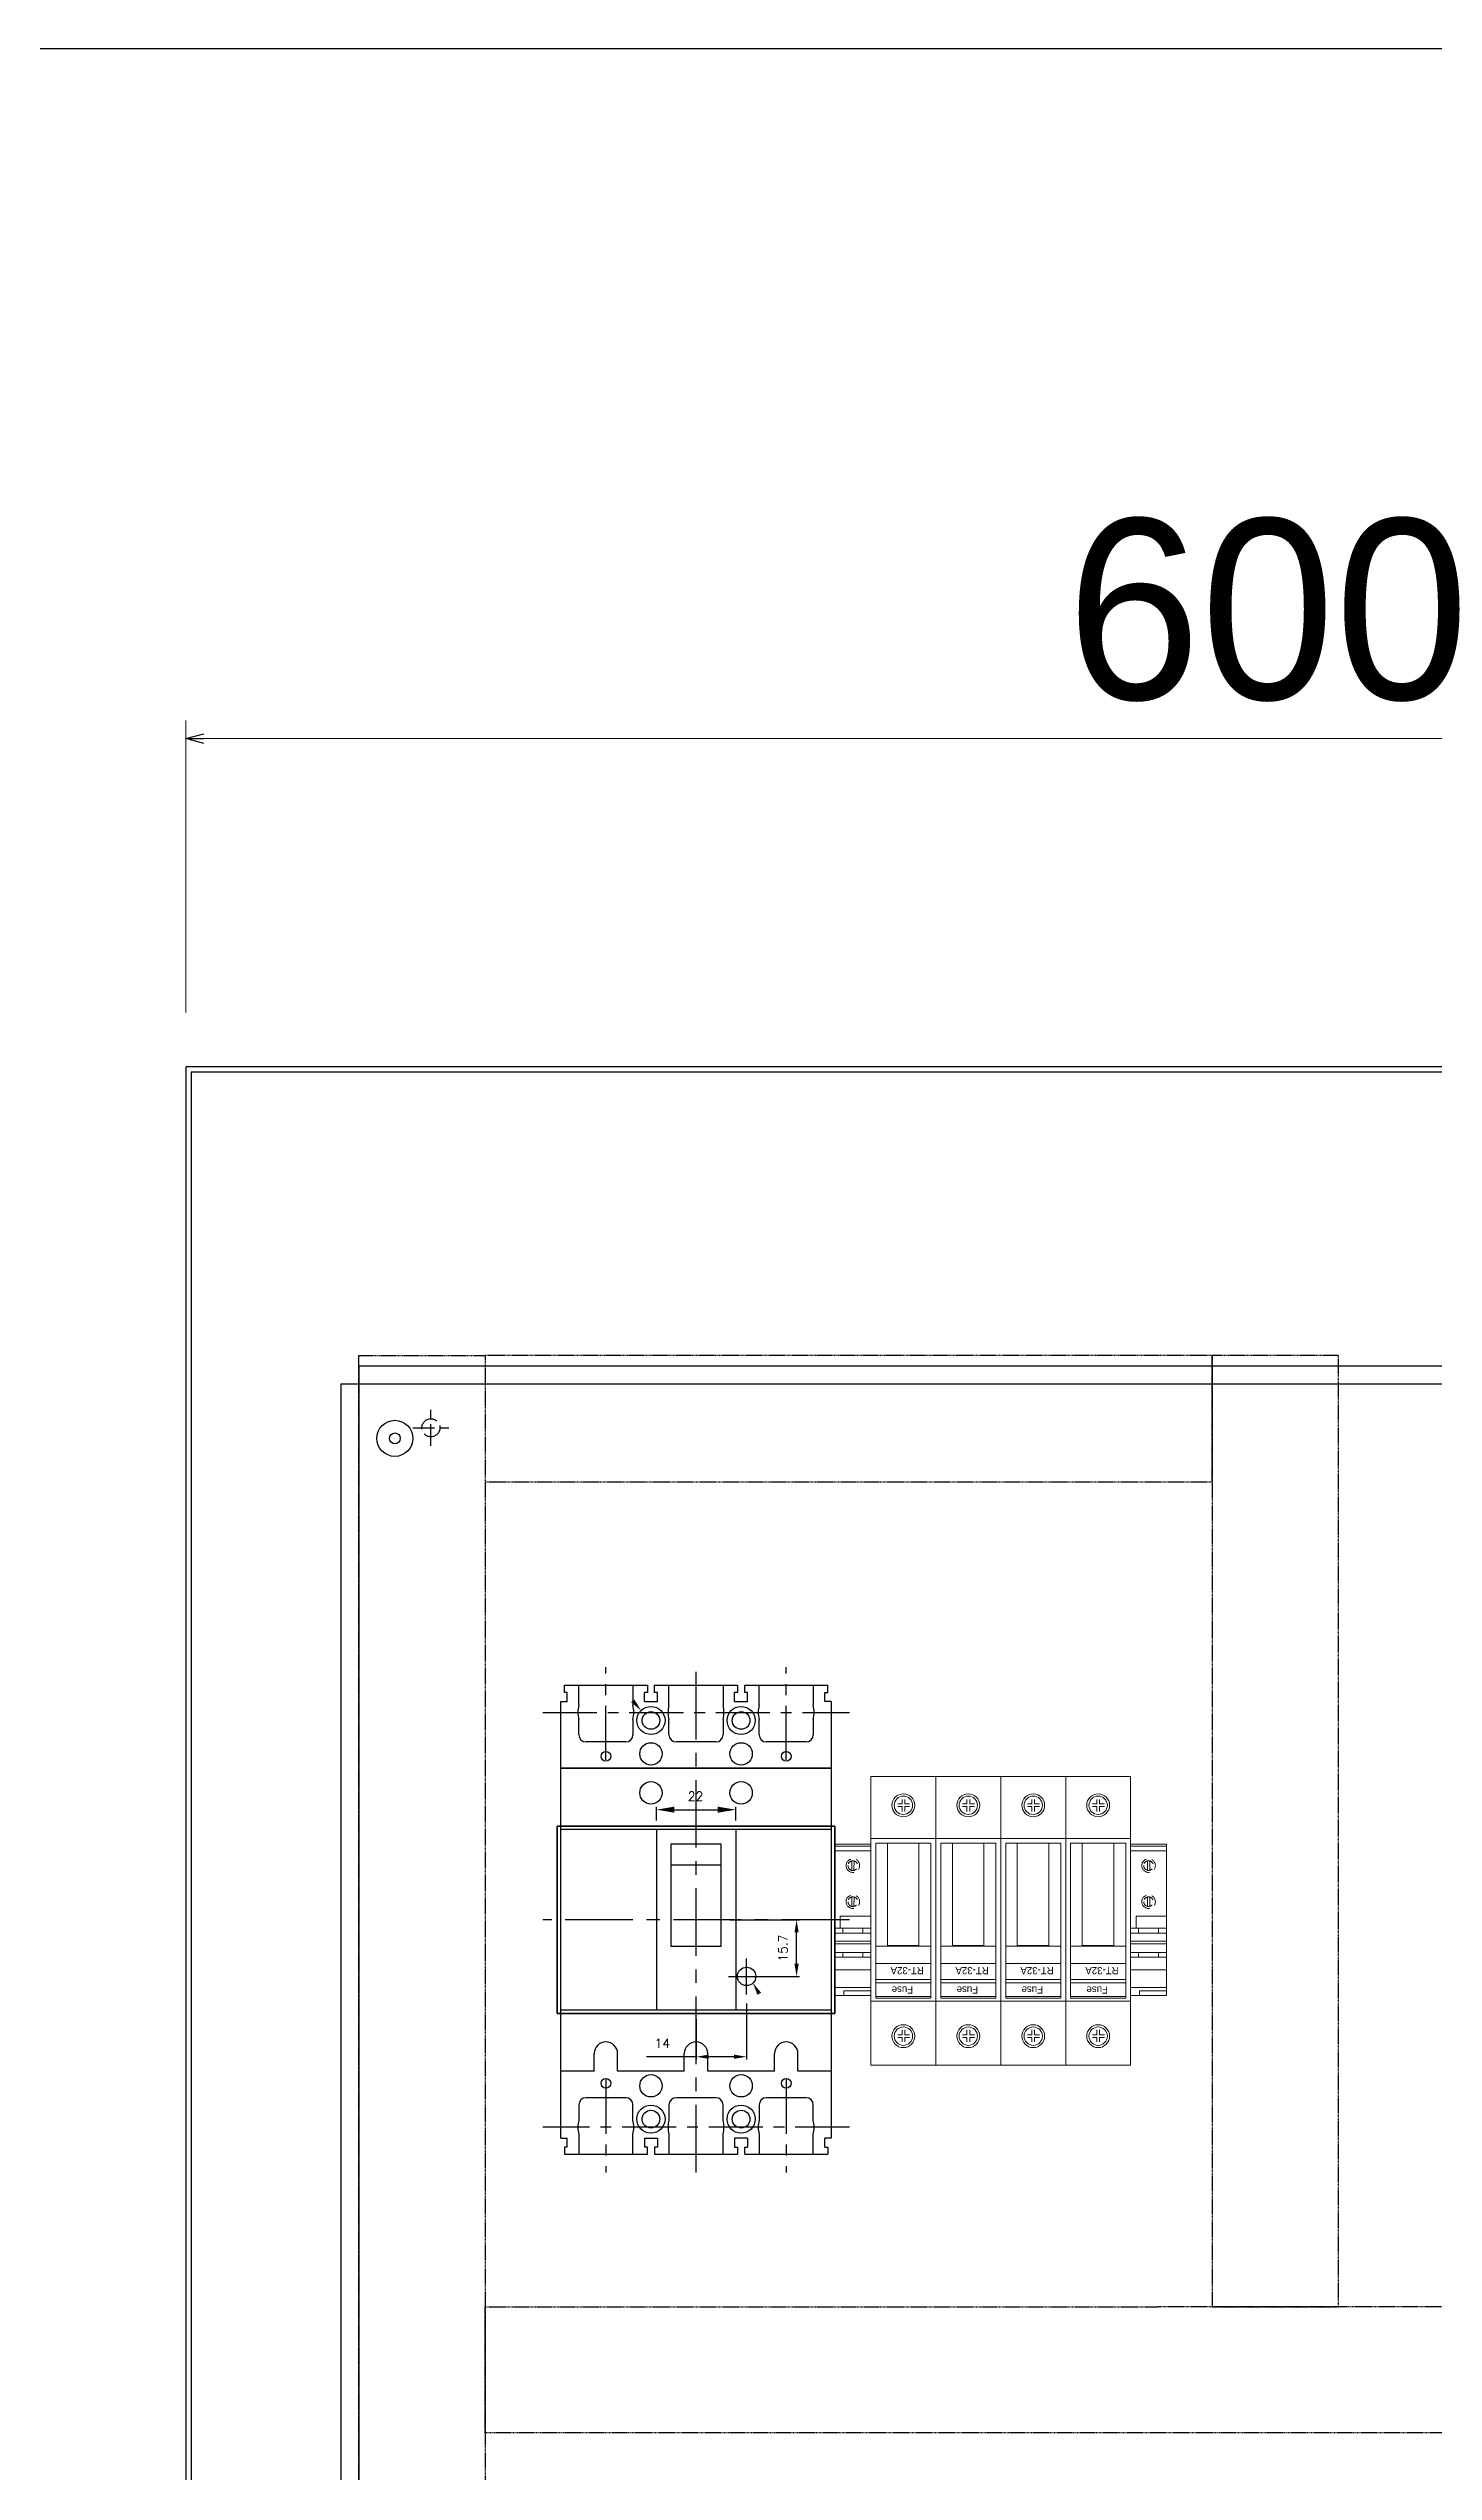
# Model space of a CAD drawing. Header units: millimetres. Extents: x 0 to 3804, y 0 to 2690.
# Drawn here: x 1878 to 2262, y 2018 to 2690 of the extents above; entities that cross this region are included whole.
import ezdxf

# ---------------------------------------------------------------- set-up
doc = ezdxf.new("R2010")
doc.units = ezdxf.units.MM
for name, pattern in [('ACAD_ISO02W100', [15, 12, -3]), ('CENTER', [2, 1.25, -0.25, 0.25, -0.25]), ('DASHED', [0.75, 0.5, -0.25]), ('HIDDEN2', [4.7625, 3.175, -1.5875])]:
    doc.linetypes.add(name, pattern=pattern)
for name, color, linetype in [('01', 7, 'HIDDEN2'), ('ce', 4, 'CENTER'), ('DI', 2, 'Continuous'), ('DIM', 253, 'Continuous'), ('E600_Gen', 4, 'Continuous'), ('MCCB', 3, 'Continuous'), ('THIET BI', 2, 'Continuous')]:
    doc.layers.add(name, color=color, linetype=linetype)
doc.layers.add('frame', color=6, linetype='Continuous', lineweight=40)
doc.layers.add('Nhat - Lien 2', color=34, linetype='Continuous', lineweight=5)
doc.styles.add('Arial', font='arial.ttf')
doc.styles.add('h', font='romans.shx', dxfattribs={"height": 2.5, "bigfont": 'gsg1.shx'})
doc.styles.add('iso-25', font='txt', dxfattribs={"height": 19})
doc.dimstyles.new('CNC', dxfattribs={"dimtxt": 50, "dimasz": 5, "dimexe": 5, "dimexo": 15, "dimgap": 10, "dimtad": 1, "dimdec": 0, "dimtxsty": 'Standard', "dimblk": 'OPEN30', "dimcen": 10, "dimclrd": 5, "dimclre": 5, "dimclrt": 3, "dimazin": 3, "dimtfac": 1, "dimtdec": 0, "dimtmove": 0, "dimatfit": 3, "dimldrblk": 'ARCHTICK', "dimlwd": 9, "dimlwe": 9})
doc.dimstyles.get("Standard").update_dxf_attribs({"dimtxt": 2.5, "dimasz": 2.5, "dimexe": 1.25, "dimexo": 0.625, "dimtad": 1, "dimcen": 2.5, "dimazin": 3, "dimtfac": 1, "dimtmove": 0, "dimatfit": 3})

# ---------------------------------------------------------------- blocks, each defined once
blk = doc.blocks.new('KHUNG CHUẨN')
at = {"color": 7}
blk.add_lwpolyline([(16919.25, -26555.16), (19889.25, -26555.16), (19889.25, -28655.16), (16919.25, -28655.16)], close=True, dxfattribs=at)
at = {"color": 3, "style": 'Arial'}
for tag, p in [('#01', (17055.57, -28580.1)), ('#02', (17431.39, -28580.1)), ('#03', (18030.58, -28580.1)), ('#08', (18751.7, -28580.1)), ('#10', (19064.78, -28580.1)), ('#11', (19060.3, -28625.69)), ('#12', (19806.46, -28628.91)), ('#04', (17024.77, -28634.62)), ('#05', (17308.45, -28633.02)), ('#06', (17632.65, -28633.73)), ('#07', (18002.01, -28634.74)), ('#09', (18753.85, -28632.6))]:
    blk.add_attdef(tag, p, '', height=20, dxfattribs=at)
blk = doc.blocks.new('*D8')
at = {"color": 0, "linetype": 'ByBlock', "lineweight": -2}
for p, q in [((1915.8, 2498.38), (1920.8, 2499.72)), ((2510.8, 2499.72), (2515.8, 2498.38)), ((1920.8, 2497.04), (1915.8, 2498.38)), ((1915.8, 2498.38), (1920.8, 2498.38)), ((2515.8, 2498.38), (2510.8, 2497.04)), ((2515.8, 2498.38), (2510.8, 2498.38))]:
    blk.add_line(p, q, dxfattribs=at)
at = {"layer": 'Defpoints', "color": 0, "transparency": 16777216}
for p in [(2515.8, 2498.38), (1915.8, 2407.4), (2515.8, 2407.4)]:
    blk.add_point(p, dxfattribs=at)
at = {"layer": 'DIM', "color": 5, "lineweight": 9, "transparency": 16777216}
for p, q in [((1915.8, 2422.4), (1915.8, 2503.38)), ((2515.8, 2422.4), (2515.8, 2503.38)), ((1920.8, 2498.38), (2510.8, 2498.38))]:
    blk.add_line(p, q, dxfattribs=at)
at = {"layer": 'DIM', "color": 3, "transparency": 16777216, "insert": (2215.8, 2533.91), "char_height": 50, "attachment_point": 5}
blk.add_mtext('600', dxfattribs=at)
blk = doc.blocks.new('_ArchTick')
at = {"color": 0, "const_width": 0.15}
blk.add_lwpolyline([(-0.5, -0.5), (0.5, 0.5)], dxfattribs=at)
blk = doc.blocks.new('_Open30')
at = {"color": 0, "linetype": 'ByBlock', "lineweight": -2}
for p, q in [((-1, 0.27), (0, 0)), ((0, 0), (-1, -0.27)), ((0, 0), (-1, 0))]:
    blk.add_line(p, q, dxfattribs=at)
blk = doc.blocks.new('*D9')
at = {"layer": 'Defpoints', "color": 0, "transparency": 16777216}
for p in [(2600175.77, 159443.43), (2600196.64, 159443.43), (2600182.77, 159427.73)]:
    blk.add_point(p, dxfattribs=at)
at = {"layer": 'DI', "lineweight": -2, "transparency": 16777216}
for p, q in [((2600178.27, 159443.43), (2600197.44, 159443.43)), ((2600185.27, 159427.73), (2600197.44, 159427.73))]:
    blk.add_line(p, q, dxfattribs=at)
at = {"layer": 'DI', "color": 0, "lineweight": -2, "transparency": 16777216}
blk.add_line((2600196.64, 159431.23), (2600196.64, 159439.93), dxfattribs=at)
at = {"layer": 'DI', "color": 0, "transparency": 16777216}
for points in [[(2600196.06, 159439.93), (2600197.23, 159439.93), (2600196.64, 159443.43)], [(2600196.06, 159431.23), (2600197.23, 159431.23), (2600196.64, 159427.73)]]:
    blk.add_solid(points, dxfattribs=at)
at = {"layer": 'DI', "transparency": 16777216, "insert": (2600192.89, 159435.58), "char_height": 2.5, "attachment_point": 5, "rotation": 90, "style": 'h'}
blk.add_mtext('\\A1;15.7', dxfattribs=at)
blk = doc.blocks.new('*D10')
at = {"layer": 'Defpoints', "color": 0, "transparency": 16777216}
for p in [(2600168.77, 159418.43), (2600182.77, 159422.73), (2600182.77, 159405.47)]:
    blk.add_point(p, dxfattribs=at)
at = {"layer": 'DI', "lineweight": -2, "transparency": 16777216}
for p, q in [((2600182.77, 159420.23), (2600182.77, 159404.67)), ((2600168.77, 159415.93), (2600168.77, 159404.67))]:
    blk.add_line(p, q, dxfattribs=at)
at = {"layer": 'DI', "color": 0, "lineweight": -2, "transparency": 16777216}
for p, q in [((2600168.77, 159405.47), (2600155.02, 159405.47)), ((2600179.27, 159405.47), (2600172.27, 159405.47))]:
    blk.add_line(p, q, dxfattribs=at)
at = {"layer": 'DI', "color": 0, "transparency": 16777216}
for points in [[(2600172.27, 159406.05), (2600172.27, 159404.89), (2600168.77, 159405.47)], [(2600179.27, 159406.05), (2600179.27, 159404.89), (2600182.77, 159405.47)]]:
    blk.add_solid(points, dxfattribs=at)
at = {"layer": 'DI', "transparency": 16777216, "insert": (2600159.43, 159409.22), "char_height": 2.5, "attachment_point": 5, "style": 'h'}
blk.add_mtext('\\A1;14', dxfattribs=at)
blk = doc.blocks.new('*D11')
at = {"layer": 'Defpoints', "color": 0, "transparency": 16777216}
for p in [(2600179.77, 159473.95), (2600157.77, 159468.43), (2600179.77, 159468.43)]:
    blk.add_point(p, dxfattribs=at)
at = {"layer": 'DI', "lineweight": -2, "transparency": 16777216}
for p, q in [((2600157.77, 159470.93), (2600157.77, 159474.75)), ((2600179.77, 159470.93), (2600179.77, 159474.75))]:
    blk.add_line(p, q, dxfattribs=at)
at = {"layer": 'DI', "color": 0, "lineweight": -2, "transparency": 16777216}
blk.add_line((2600162.77, 159473.95), (2600174.77, 159473.95), dxfattribs=at)
at = {"layer": 'DI', "color": 0, "transparency": 16777216}
for points in [[(2600162.77, 159474.79), (2600162.77, 159473.12), (2600157.77, 159473.95)], [(2600174.77, 159474.79), (2600174.77, 159473.12), (2600179.77, 159473.95)]]:
    blk.add_solid(points, dxfattribs=at)
at = {"layer": 'DI', "transparency": 16777216, "insert": (2600168.63, 159477.7), "char_height": 2.5, "attachment_point": 5, "style": 'h'}
blk.add_mtext('\\A1;22', dxfattribs=at)
blk = doc.blocks.new('*U327')
at = {"layer": '01', "color": 6, "lineweight": 9}
blk.add_line((-10711.06, 39777.25), (-10711.06, 39819.25), dxfattribs=at)
at = {"layer": 'Nhat - Lien 2', "color": 6, "lineweight": 9}
for p, q in [((-10729.06, 39758.49), (-10729.06, 39838.49)), ((-10711.06, 39838.49), (-10729.06, 39838.49)), ((-10729.06, 39838.49), (-10729.06, 39758.49)), ((-10711.06, 39758.49), (-10711.06, 39838.49)), ((-10720.45, 39830.86), (-10721.79, 39830.86)), ((-10720.45, 39830.1), (-10721.79, 39830.1)), ((-10720.45, 39832.06), (-10720.45, 39830.86)), ((-10720.45, 39830.1), (-10720.45, 39828.76)), ((-10719.69, 39832.06), (-10719.69, 39830.86)), ((-10718.49, 39830.86), (-10719.69, 39830.86)), ((-10719.69, 39830.1), (-10719.69, 39828.76)), ((-10718.49, 39830.1), (-10719.69, 39830.1)), ((-10729.06, 39820.75), (-10711.06, 39820.75)), ((-10727.7, 39819.94), (-10712.43, 39819.94)), ((-10727.7, 39777.03), (-10727.7, 39819.94)), ((-10727.7, 39819.53), (-10712.43, 39819.53)), ((-10727.7, 39815.74), (-10727.7, 39817.61)), ((-10712.43, 39815.74), (-10727.7, 39815.74)), ((-10712.43, 39819.94), (-10712.43, 39777.03)), ((-10712.43, 39817.61), (-10712.43, 39815.74)), ((-10727.7, 39814.78), (-10712.43, 39814.78)), ((-10727.7, 39810.38), (-10712.43, 39810.38)), ((-10727.7, 39805.52), (-10712.43, 39805.52)), ((-10724.38, 39805.34), (-10715.65, 39805.34)), ((-10724.38, 39777.03), (-10724.38, 39805.34)), ((-10715.65, 39805.34), (-10715.65, 39777.03)), ((-10711.06, 39775.75), (-10729.06, 39775.75)), ((-10712.43, 39777.03), (-10727.7, 39777.03)), ((-10715.65, 39777.03), (-10724.38, 39777.03)), ((-10720.45, 39766.87), (-10721.79, 39766.87)), ((-10720.45, 39766.12), (-10721.79, 39766.12)), ((-10720.45, 39766.87), (-10720.45, 39768.22)), ((-10720.45, 39764.91), (-10720.45, 39766.12)), ((-10719.69, 39766.87), (-10719.69, 39768.22)), ((-10718.49, 39766.87), (-10719.69, 39766.87)), ((-10719.69, 39764.91), (-10719.69, 39766.12)), ((-10718.49, 39766.12), (-10719.69, 39766.12)), ((-10729.06, 39758.49), (-10711.06, 39758.49))]:
    blk.add_line(p, q, dxfattribs=at)
at = {"layer": 'Nhat - Lien 2', "color": 31, "lineweight": 9}
for p, q in [((-10729.06, 39820.75), (-10729.06, 39775.75)), ((-10729.06, 39775.75), (-10729.06, 39820.75)), ((-10711.06, 39820.75), (-10711.06, 39775.75))]:
    blk.add_line(p, q, dxfattribs=at)
at = {"layer": 'Nhat - Lien 2', "color": 6, "lineweight": 9}
for centre, radius in [((-10720.06, 39830.49), 3.17), ((-10720.06, 39830.49), 2.55), ((-10720.06, 39766.49), 3.17), ((-10720.06, 39766.49), 2.55)]:
    blk.add_circle(centre, radius, dxfattribs=at)
at = {"layer": 'frame', "color": 6, "lineweight": 9, "style": 'iso-25'}
for s, p in [('Fuse', (-10722.77, 39816.7)), ('RT-32A', (-10725.73, 39811.34))]:
    blk.add_text(s, height=2, dxfattribs=at).set_placement(p)
blk = doc.blocks.new('MFNN')
at = {"layer": '01', "color": 6, "linetype": 'Continuous', "lineweight": 9}
for p, q in [((-10647.65, 39819.27), (-10637.67, 39819.27)), ((-10647.65, 39819.27), (-10647.65, 39777.28)), ((-10647.65, 39818.71), (-10637.67, 39818.71)), ((-10647.65, 39817.44), (-10637.67, 39817.44)), ((-10637.67, 39819.27), (-10637.67, 39777.28)), ((-10647.65, 39799.29), (-10639.17, 39799.29)), ((-10647.65, 39795.95), (-10637.67, 39795.95)), ((-10645.43, 39794.61), (-10645.43, 39795.95)), ((-10639.86, 39794.61), (-10639.86, 39795.95)), ((-10639.17, 39799.29), (-10639.17, 39795.95)), ((-10647.65, 39794.61), (-10637.67, 39794.61)), ((-10647.65, 39792.34), (-10637.67, 39792.34)), ((-10647.65, 39791.62), (-10637.67, 39791.62)), ((-10647.65, 39789.25), (-10637.67, 39789.25)), ((-10645.43, 39789.25), (-10645.43, 39787.91)), ((-10639.86, 39789.25), (-10639.86, 39787.91)), ((-10647.65, 39787.91), (-10637.67, 39787.91)), ((-10647.65, 39784.4), (-10637.67, 39784.4)), ((-10647.65, 39779.53), (-10637.67, 39779.53)), ((-10647.65, 39778.62), (-10640.13, 39778.62)), ((-10637.67, 39777.28), (-10647.65, 39777.28)), ((-10640.13, 39777.28), (-10640.13, 39778.62))]:
    blk.add_line(p, q, dxfattribs=at)
at = {"layer": '01', "color": 4, "lineweight": 9}
for p, q in [((-10642.97, 39814.58), (-10642.96, 39812.03)), ((-10642.36, 39814.58), (-10642.35, 39812.03)), ((-10642.97, 39804.58), (-10642.96, 39802.03)), ((-10642.36, 39804.58), (-10642.35, 39802.03))]:
    blk.add_line(p, q, dxfattribs=at)
for centre, radius in [((-10642.65, 39813.3), 1.88), ((-10642.65, 39813.3), 1.34), ((-10642.65, 39803.3), 1.88), ((-10642.65, 39803.3), 1.34)]:
    blk.add_circle(centre, radius, dxfattribs=at)
blk = doc.blocks.new('HJH')
at = {"layer": 'ce', "ltscale": 12}
for p, q in [((2600143.768, 159487.727), (2600143.768, 159513.427)), ((2600193.768, 159487.727), (2600193.768, 159513.427)), ((2600126.268, 159500.927), (2600211.268, 159500.927)), ((2600182.768, 159422.727), (2600182.768, 159432.727)), ((2600177.768, 159427.727), (2600187.768, 159427.727)), ((2600143.768, 159399.127), (2600143.768, 159373.427)), ((2600193.768, 159399.127), (2600193.768, 159373.427)), ((2600211.268, 159385.927), (2600126.268, 159385.927))]:
    blk.add_line(p, q, dxfattribs=at)
at = {"layer": 'ce', "ltscale": 15}
for p, q in [((2600168.768, 159373.427), (2600168.768, 159513.427)), ((2600211.268, 159443.427), (2600126.268, 159443.427))]:
    blk.add_line(p, q, dxfattribs=at)
at = {"layer": 'DI'}
for points in [[(2600151.68, 159504.475), (2600153.51, 159501.435), (2600150.793, 159503.717)], [(2600185.782, 159422.638), (2600184.536, 159425.96), (2600186.792, 159423.221)]]:
    blk.add_solid(points, dxfattribs=at)
at = {"layer": 'MCCB', "color": 3}
for p, q in [((2600132.268, 159508.427), (2600155.268, 159508.427)), ((2600132.268, 159506.427), (2600132.268, 159508.427)), ((2600133.068, 159506.427), (2600132.268, 159506.427)), ((2600133.068, 159503.927), (2600133.068, 159506.427)), ((2600136.268, 159502.88), (2600136.268, 159508.427)), ((2600151.268, 159508.427), (2600151.268, 159502.88)), ((2600154.468, 159503.927), (2600154.468, 159506.427)), ((2600155.268, 159506.427), (2600154.468, 159506.427)), ((2600155.268, 159508.427), (2600155.268, 159506.427)), ((2600157.268, 159508.427), (2600180.268, 159508.427)), ((2600157.268, 159506.427), (2600157.268, 159508.427)), ((2600158.068, 159506.427), (2600157.268, 159506.427)), ((2600158.068, 159503.927), (2600158.068, 159506.427)), ((2600161.268, 159502.88), (2600161.268, 159508.427)), ((2600176.268, 159508.427), (2600176.268, 159502.88)), ((2600180.268, 159506.427), (2600179.468, 159506.427)), ((2600179.468, 159503.927), (2600179.468, 159506.427)), ((2600180.268, 159508.427), (2600180.268, 159506.427)), ((2600182.268, 159508.427), (2600205.268, 159508.427)), ((2600182.268, 159506.427), (2600182.268, 159508.427)), ((2600183.068, 159506.427), (2600182.268, 159506.427)), ((2600183.068, 159503.927), (2600183.068, 159506.427)), ((2600186.268, 159502.88), (2600186.268, 159508.427)), ((2600201.268, 159508.427), (2600201.268, 159502.88)), ((2600204.468, 159503.927), (2600204.468, 159506.427)), ((2600204.468, 159506.427), (2600205.268, 159506.427)), ((2600205.268, 159506.427), (2600205.268, 159508.427)), ((2600131.268, 159401.927), (2600131.268, 159503.927)), ((2600131.268, 159503.927), (2600133.068, 159503.927)), ((2600136.268, 159494.727), (2600136.268, 159498.975)), ((2600151.268, 159498.975), (2600151.268, 159494.727)), ((2600154.468, 159503.927), (2600158.068, 159503.927)), ((2600161.268, 159494.727), (2600161.268, 159498.975)), ((2600176.268, 159498.975), (2600176.268, 159494.727)), ((2600179.468, 159503.927), (2600183.068, 159503.927)), ((2600186.268, 159494.727), (2600186.268, 159498.975)), ((2600201.268, 159498.975), (2600201.268, 159494.727)), ((2600206.268, 159503.927), (2600204.468, 159503.927)), ((2600206.268, 159503.927), (2600206.268, 159382.927)), ((2600149.268, 159492.727), (2600138.268, 159492.727)), ((2600174.268, 159492.727), (2600163.268, 159492.727)), ((2600199.268, 159492.727), (2600188.268, 159492.727)), ((2600206.268, 159485.427), (2600131.268, 159485.427)), ((2600131.268, 159485.427), (2600206.268, 159485.427)), ((2600206.268, 159468.427), (2600131.268, 159468.427)), ((2600157.768, 159468.427), (2600157.768, 159418.427)), ((2600179.768, 159468.427), (2600179.768, 159418.427)), ((2600161.768, 159464.427), (2600161.768, 159436.027)), ((2600175.768, 159464.427), (2600161.768, 159464.427)), ((2600175.768, 159458.534), (2600161.768, 159458.534)), ((2600175.768, 159436.027), (2600175.768, 159464.427)), ((2600175.768, 159436.027), (2600161.768, 159436.027)), ((2600206.268, 159418.427), (2600131.268, 159418.427)), ((2600140.518, 159401.428), (2600140.518, 159406.327)), ((2600147.018, 159401.428), (2600147.018, 159406.327)), ((2600165.518, 159401.428), (2600165.518, 159406.327)), ((2600172.018, 159401.428), (2600172.018, 159406.327)), ((2600190.518, 159401.428), (2600190.518, 159406.327)), ((2600197.018, 159401.428), (2600197.018, 159406.327)), ((2600131.268, 159382.927), (2600131.268, 159401.877)), ((2600140.518, 159401.427), (2600131.268, 159401.427)), ((2600165.518, 159401.427), (2600147.018, 159401.427)), ((2600190.518, 159401.427), (2600172.018, 159401.427)), ((2600206.268, 159401.427), (2600197.018, 159401.427)), ((2600136.268, 159392.127), (2600136.268, 159387.88)), ((2600149.268, 159394.127), (2600138.268, 159394.127)), ((2600151.268, 159387.88), (2600151.268, 159392.127)), ((2600161.268, 159392.127), (2600161.268, 159387.88)), ((2600174.268, 159394.127), (2600163.268, 159394.127)), ((2600176.268, 159387.88), (2600176.268, 159392.127)), ((2600186.268, 159392.127), (2600186.268, 159387.88)), ((2600199.268, 159394.127), (2600188.268, 159394.127)), ((2600201.268, 159387.88), (2600201.268, 159392.127)), ((2600136.268, 159383.975), (2600136.268, 159378.427)), ((2600151.268, 159378.427), (2600151.268, 159383.975)), ((2600161.268, 159383.975), (2600161.268, 159378.427)), ((2600176.268, 159378.427), (2600176.268, 159383.975)), ((2600186.268, 159383.975), (2600186.268, 159378.427)), ((2600201.268, 159378.427), (2600201.268, 159383.975)), ((2600131.268, 159382.927), (2600133.068, 159382.927)), ((2600133.068, 159380.427), (2600132.268, 159380.427)), ((2600132.268, 159380.427), (2600132.268, 159378.427)), ((2600132.268, 159378.427), (2600155.268, 159378.427)), ((2600133.068, 159380.427), (2600133.068, 159382.927)), ((2600154.468, 159382.927), (2600158.068, 159382.927)), ((2600154.468, 159382.927), (2600154.468, 159380.427)), ((2600155.268, 159380.427), (2600154.468, 159380.427)), ((2600155.268, 159378.427), (2600155.268, 159380.427)), ((2600158.068, 159380.427), (2600157.268, 159380.427)), ((2600157.268, 159380.427), (2600157.268, 159378.427)), ((2600157.268, 159378.427), (2600180.268, 159378.427)), ((2600158.068, 159382.927), (2600158.068, 159380.427)), ((2600183.068, 159382.927), (2600179.468, 159382.927)), ((2600179.468, 159382.927), (2600179.468, 159380.427)), ((2600179.468, 159380.427), (2600180.268, 159380.427)), ((2600180.268, 159380.427), (2600180.268, 159378.427)), ((2600182.268, 159380.427), (2600183.068, 159380.427)), ((2600182.268, 159378.427), (2600182.268, 159380.427)), ((2600182.268, 159378.427), (2600205.268, 159378.427)), ((2600183.068, 159382.927), (2600183.068, 159380.427)), ((2600206.268, 159382.927), (2600204.468, 159382.927)), ((2600204.468, 159380.427), (2600204.468, 159382.927)), ((2600204.468, 159380.427), (2600205.268, 159380.427)), ((2600205.268, 159380.427), (2600205.268, 159378.427))]:
    blk.add_line(p, q, dxfattribs=at)
for centre, radius in [((2600156.268, 159498.677), 3.9), ((2600156.268, 159498.677), 2.45), ((2600181.268, 159498.677), 3.9), ((2600181.268, 159498.677), 2.45), ((2600156.268, 159489.427), 3.1), ((2600181.268, 159489.427), 3.1), ((2600143.768, 159488.727), 1.35), ((2600193.768, 159488.727), 1.35), ((2600156.268, 159478.627), 3.1), ((2600181.268, 159478.627), 3.1), ((2600182.768, 159427.727), 2.55), ((2600143.768, 159398.127), 1.35), ((2600156.268, 159397.427), 3.1), ((2600181.268, 159397.427), 3.1), ((2600193.768, 159398.127), 1.35), ((2600156.268, 159388.177), 3.9), ((2600156.268, 159388.177), 2.45), ((2600181.268, 159388.177), 3.9), ((2600181.268, 159388.177), 2.45)]:
    blk.add_circle(centre, radius, dxfattribs=at)
for centre, radius, start, end in [((2600143.768, 159500.927), 7.75, 165.407449, 194.592551), ((2600143.768, 159500.927), 7.75, 345.407449, 14.592551), ((2600168.768, 159500.927), 7.75, 165.407449, 194.592551), ((2600168.768, 159500.927), 7.75, 345.407449, 14.592551), ((2600193.768, 159500.927), 7.75, 165.407449, 194.592551), ((2600193.768, 159500.927), 7.75, 345.407449, 14.592551), ((2600138.268, 159494.727), 2, 180, 270), ((2600149.268, 159494.727), 2, 270, 0), ((2600163.268, 159494.727), 2, 180, 270), ((2600174.268, 159494.727), 2, 270, 0), ((2600188.268, 159494.727), 2, 180, 270), ((2600199.268, 159494.727), 2, 270, 0), ((2600143.768, 159406.327), 3.25, 0, 180), ((2600168.768, 159406.327), 3.25, 0, 180), ((2600193.768, 159406.327), 3.25, 0, 180), ((2600138.268, 159392.127), 2, 90, 180), ((2600149.268, 159392.127), 2, 0, 90), ((2600163.268, 159392.127), 2, 90, 180), ((2600174.268, 159392.127), 2, 0, 90), ((2600188.268, 159392.127), 2, 90, 180), ((2600199.268, 159392.127), 2, 0, 90), ((2600143.768, 159385.927), 7.75, 165.407449, 194.592551), ((2600143.768, 159385.927), 7.75, 345.407449, 14.592551), ((2600168.768, 159385.927), 7.75, 165.407449, 194.592551), ((2600168.768, 159385.927), 7.75, 345.407449, 14.592551), ((2600193.768, 159385.927), 7.75, 165.407449, 194.592551), ((2600193.768, 159385.927), 7.75, 345.407449, 14.592551)]:
    blk.add_arc(centre, radius, start, end, dxfattribs=at)
at = {"layer": 'THIET BI', "color": 1, "linetype": 'Continuous', "ltscale": 0.5}
blk.add_lwpolyline([(2600130.268, 159469.427), (2600207.268, 159469.427), (2600207.268, 159417.427), (2600130.268, 159417.427)], close=True, dxfattribs=at)
at = {"layer": 'DI'}
for base, p1, p2, picture, middle in [((2600179.768, 159473.955), (2600157.768, 159468.427), (2600179.768, 159468.427), '*D11', (2600168.625, 159473.955)), ((2600182.768, 159405.471), (2600168.768, 159418.427), (2600182.768, 159422.727), '*D10', (2600159.429, 159405.471))]:
    dim = blk.add_linear_dim(base=base, p1=p1, p2=p2, dimstyle='Standard', dxfattribs=at)
    dim.commit()
    dim.dimension.update_dxf_attribs({"geometry": picture, "text_midpoint": middle, "dimtype": 128})
dim = blk.add_linear_dim(base=(2600196.643, 159443.427), p1=(2600182.768, 159427.727), p2=(2600175.768, 159443.427), angle=90, dimstyle='Standard', dxfattribs=at)
dim.commit()
dim.dimension.update_dxf_attribs({"geometry": '*D9', "text_midpoint": (2600192.893, 159435.577)})

msp = doc.modelspace()

# ---------------------------------------------------------------- linework, layer by layer
for points in [[(1915.8, 1407.4), (2515.8, 1407.4), (2515.8, 2407.4), (1915.8, 2407.4)], [(1917.3, 1408.9), (2514.3, 1408.9), (2514.3, 2405.9), (1917.3, 2405.9)], [(1963.8, 1455.4), (2467.8, 1455.4), (2467.8, 2324.4), (1963.8, 2324.4)]]:
    msp.add_lwpolyline(points, close=True)
at = {"color": 1}
msp.add_lwpolyline([(1958.8, 1460.4), (2472.8, 1460.4), (2472.8, 2319.4), (1958.8, 2319.4)], close=True, dxfattribs=at)
at = {"color": 2, "ltscale": 3}
for radius in [5, 1.5]:
    msp.add_circle((1973.8, 2304.4), radius, dxfattribs=at)
at = {"layer": 'THIET BI', "color": 2, "linetype": 'ACAD_ISO02W100', "ltscale": 0.5}
for p, q in [((1983.8, 2302.34), (1983.8, 2312.34)), ((1978.8, 2307.34), (1988.8, 2307.34))]:
    msp.add_line(p, q, dxfattribs=at)
at = {"layer": 'THIET BI', "color": 4, "linetype": 'DASHED', "ltscale": 0.5}
for points in [[(1963.8, 2327.34), (1998.8, 2327.34), (1998.8, 1455.35), (1963.8, 1455.35)], [(1998.8, 2327.34), (1998.8, 2292.34), (2200.43, 2292.34), (2200.43, 2327.34)], [(2235.43, 2327.34), (2200.43, 2327.34), (2200.43, 2063.71), (2235.43, 2063.71)], [(1998.8, 2028.71), (1998.8, 2063.71), (2432.81, 2063.72), (2432.81, 2028.72)]]:
    msp.add_lwpolyline(points, close=True, dxfattribs=at)
at = {"layer": 'THIET BI', "color": 1, "linetype": 'Continuous', "ltscale": 0.5}
msp.add_lwpolyline([(2095.8, 2196.94), (2018.8, 2196.94), (2018.8, 2144.94), (2095.8, 2144.94)], close=True, dxfattribs=at)
at = {"layer": 'THIET BI', "color": 1, "linetype": 'ACAD_ISO02W100', "ltscale": 0.5}
msp.add_circle((1983.8, 2307.34), 2.5, dxfattribs=at)

# ---------------------------------------------------------------- block references
at = {"color": 3, "xscale": 1.280794679990776, "yscale": 1.280794679990776, "zscale": 1.280794679990776}
msp.add_blockref('KHUNG CHUẨN', (-21670.08, 36701.38), dxfattribs=at)
at = {"layer": 'E600_Gen', "color": 3, "rotation": 180}
for p in [(-8605.28, 41969.19), (-8587.28, 41969.19), (-8569.28, 41969.19), (-8551.28, 41969.19)]:
    msp.add_blockref('*U327', p, dxfattribs=at)
at = {"layer": 'E600_Gen', "color": 3, "xscale": -1}
for p in [(-8541.87, -37627.33), (-8459.89, -37627.33)]:
    msp.add_blockref('MFNN', p, dxfattribs=at)
at = {"layer": 'THIET BI', "color": 7, "linetype": 'Continuous'}
msp.add_blockref('HJH', (-2598111.47, -157272.48), dxfattribs=at)

# ---------------------------------------------------------------- dimensions: what is measured, and where the dimension line sits
at = {"layer": 'DIM'}
dim = msp.add_linear_dim(base=(2515.8, 2498.38), p1=(1915.8, 2407.4), p2=(2515.8, 2407.4), dimstyle='CNC', dxfattribs=at)
dim.commit()
dim.dimension.update_dxf_attribs({"geometry": '*D8', "text_midpoint": (2215.8, 2533.91)})

doc.saveas('drawing.dxf')
